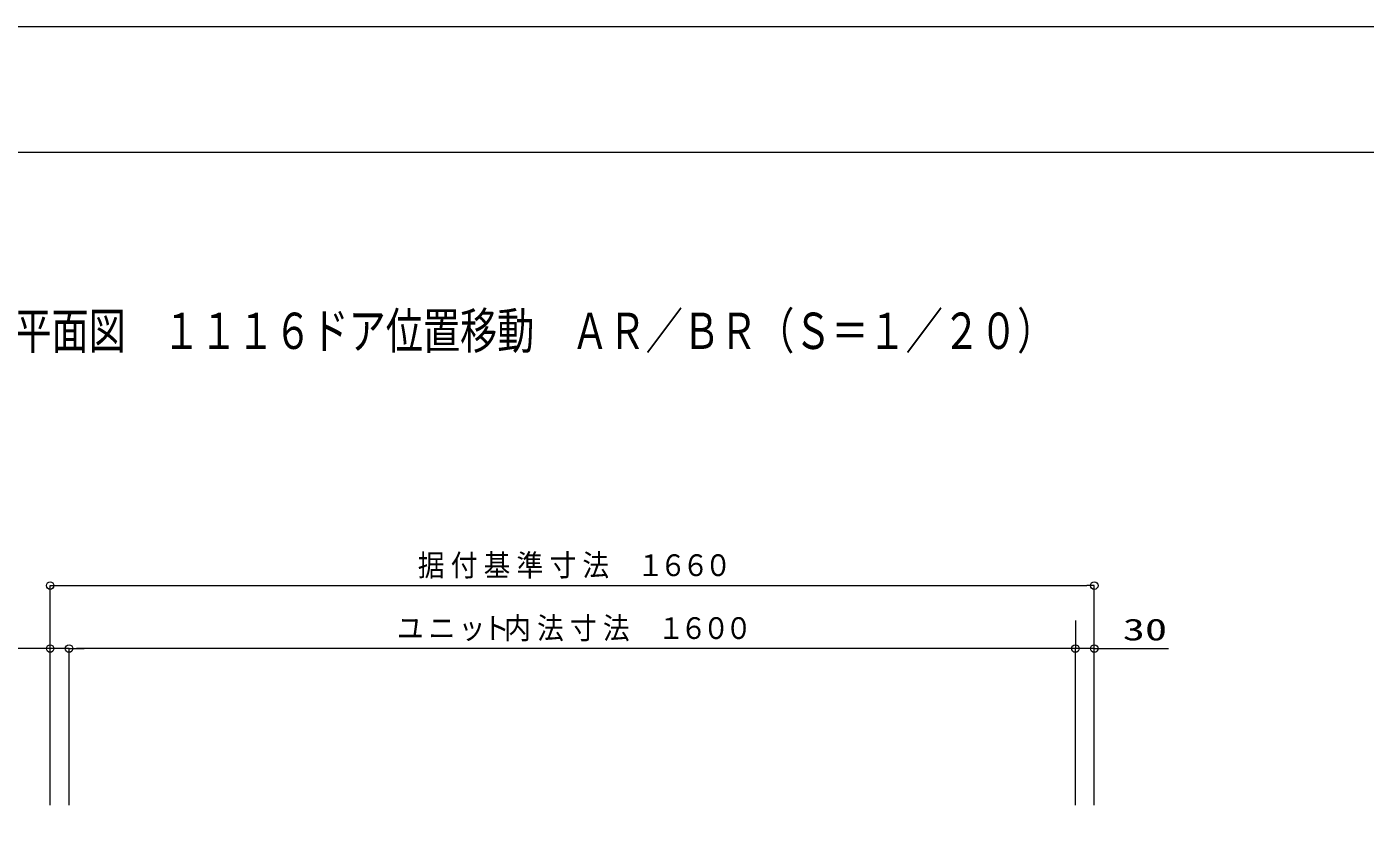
# Model space of a CAD drawing. Units: millimetres on the paper. Extents: x -305 to 305, y -152 to 152.
# Drawn here: x -246.8 to -140.4, y 85.3 to 148.5 of the extents above; entities that cross this region are included whole.
import ezdxf
from ezdxf.enums import TextEntityAlignment as Align

# ---------------------------------------------------------------- set-up
doc = ezdxf.new("R2010")
doc.units = ezdxf.units.MM
for name, color, linetype, lineweight in [('0-0_0', 7, 'Continuous', 9), ('0-1_VIEW0001', 7, 'Continuous', 9), ('0-3_図面枠', 3, 'Continuous', 9), ('0-4_DEFPOINTS', 7, 'Continuous', 9)]:
    doc.layers.add(name, color=color, linetype=linetype, lineweight=lineweight)
doc.styles.add('ＭＳ ゴシック', font='')
doc.styles.get('ＭＳ ゴシック').set_extended_font_data('MS Gothic')

# ---------------------------------------------------------------- blocks, each defined once
blk = doc.blocks.new('_ORIGIN')
at = {"layer": '0-0_0'}
blk.add_line((0, 0), (-1, 0), dxfattribs=at)
blk.add_circle((0, 0), 0.5, dxfattribs=at)

msp = doc.modelspace()

# ---------------------------------------------------------------- linework, layer by layer
at = {"layer": '0-1_VIEW0001'}
for p, q in [((-244.934, 86.613), (-244.934, 104.073)), ((-244.334, 104.073), (-162.534, 104.073)), ((-161.934, 86.613), (-161.934, 104.073)), ((-163.434, 101.299), (-163.434, 99.073)), ((-245.534, 99.073), (-246.134, 99.073)), ((-243.434, 99.073), (-244.934, 99.073)), ((-243.434, 86.613), (-243.434, 99.073)), ((-164.034, 99.073), (-242.834, 99.073)), ((-242.834, 99.073), (-242.234, 99.073)), ((-164.034, 99.073), (-164.634, 99.073)), ((-163.434, 86.613), (-163.434, 99.073)), ((-161.934, 99.073), (-163.434, 99.073)), ((-161.934, 86.613), (-161.934, 99.073)), ((-161.934, 99.073), (-156.032, 99.073)), ((-161.334, 99.073), (-160.734, 99.073))]:
    msp.add_line(p, q, dxfattribs=at)
msp.add_lwpolyline([(-244.934, 86.613), (-244.934, 99.073), (-250.971, 99.073)], dxfattribs=at)
at = {"layer": '0-3_図面枠'}
msp.add_lwpolyline([(-291.017, -138.498), (108.983, -138.498), (108.983, 138.502), (-291.017, 138.502)], close=True, dxfattribs=at)
at = {"layer": '0-4_DEFPOINTS'}
msp.add_line((118.983, 148.502), (-301.017, 148.502), dxfattribs=at)

# ---------------------------------------------------------------- block references
at = {"layer": '0-1_VIEW0001', "xscale": 0.6, "yscale": 0.6, "rotation": 180}
for p in [(-244.934, 104.073), (-243.434, 99.073), (-243.434, 99.073), (-161.934, 99.073)]:
    msp.add_blockref('_ORIGIN', p, dxfattribs=at)
at = {"layer": '0-1_VIEW0001', "xscale": 0.6, "yscale": 0.6}
for p in [(-161.934, 104.073), (-244.934, 99.073), (-163.434, 99.073), (-163.434, 99.073)]:
    msp.add_blockref('_ORIGIN', p, dxfattribs=at)

# ---------------------------------------------------------------- texts
at = {"layer": '0-0_0', "style": 'ＭＳ ゴシック', "width": 0.75}
msp.add_text('■平面図\u3000１１１６ドア位置移動\u3000ＡＲ／ＢＲ（Ｓ＝１／２０）', height=2.886, dxfattribs=at).set_placement((-250.735, 122.023), align=Align.BOTTOM_LEFT)
at = {"layer": '0-1_VIEW0001', "style": 'ＭＳ ゴシック'}
for s, width, p in [('据', 0.9, (-215.712, 104.312)), ('付', 0.9, (-213.095, 104.312)), ('基', 0.9, (-210.478, 104.312)), ('準', 0.9, (-207.86, 104.312)), ('寸', 0.9, (-205.243, 104.312)), ('法', 0.9, (-202.626, 104.312)), ('１', 0.9, (-198.27, 104.312)), ('６', 0.9, (-196.481, 104.312)), ('６', 0.9, (-194.692, 104.312)), ('０', 0.9, (-192.902, 104.312)), ('ユ', 0.9, (-217.362, 99.312)), ('ニ', 0.9, (-214.848, 99.312)), ('ッ', 0.9, (-212.466, 99.312)), ('ト', 0.9, (-210.544, 99.312)), ('内', 0.9, (-208.847, 99.312)), ('法', 0.9, (-206.229, 99.312)), ('寸', 0.9, (-203.612, 99.312)), ('法', 0.9, (-200.995, 99.312)), ('１', 0.9, (-196.639, 99.312)), ('６', 0.9, (-194.85, 99.312)), ('０', 0.9, (-193.061, 99.312)), ('０', 0.9, (-191.271, 99.312)), ('30', 1.5, (-159.674, 99.198))]:
    msp.add_text(s, height=1.73, dxfattribs=dict(at, width=width)).set_placement(p, align=Align.BOTTOM_LEFT)

doc.saveas('drawing.dxf')
